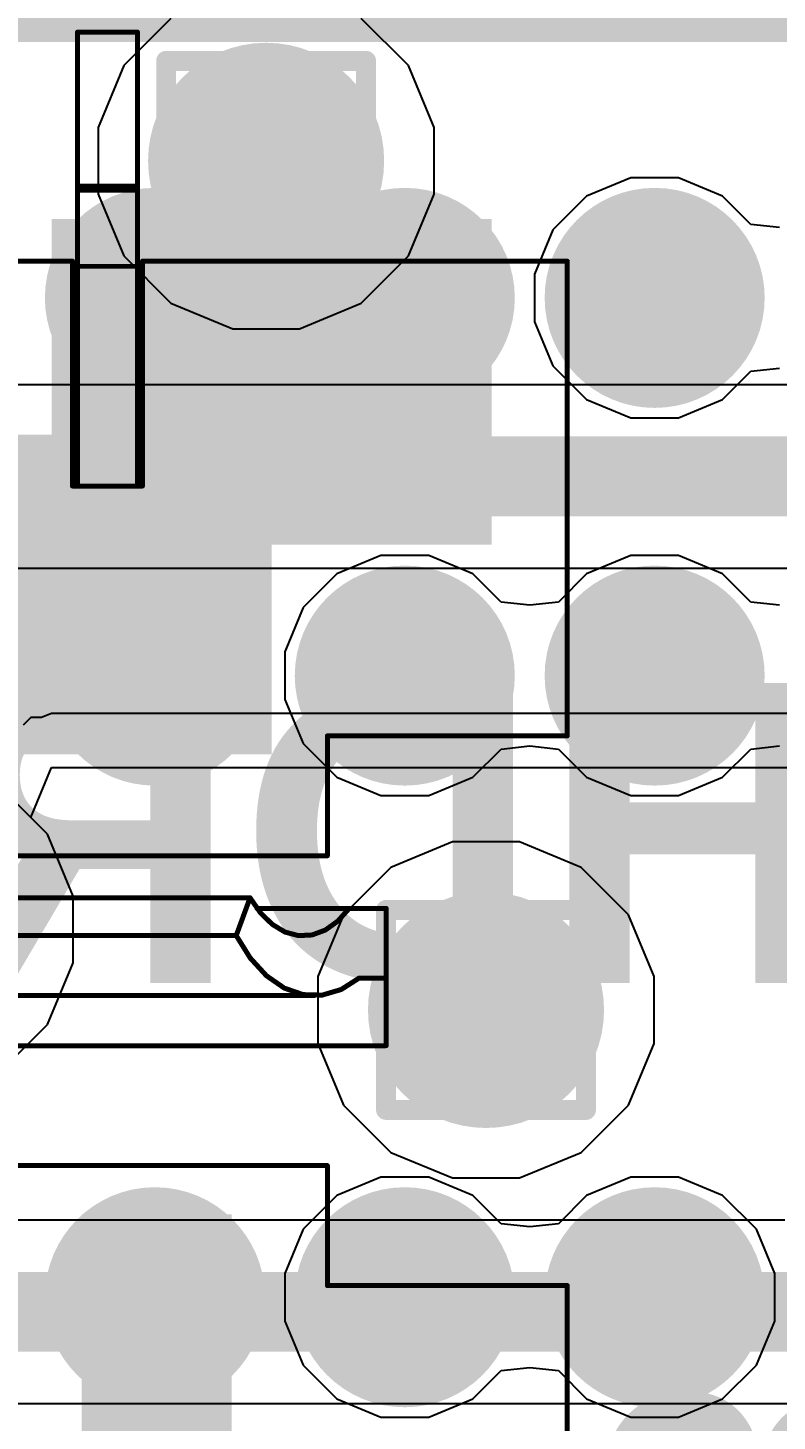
# Model space of a CAD drawing. Header units: inches. Extents: x -11 to 5433, y -4 to 5447.
# Drawn here: x 22.29 to 24.194, y 1.082 to 4.623 of the extents above; entities that cross this region are included whole.
import ezdxf

# ---------------------------------------------------------------- set-up
doc = ezdxf.new("R2010")
doc.units = ezdxf.units.IN
for name, color, linetype in [('Bottom Layer', 5, 'Continuous'), ('Bottom Overlay', 54, 'Continuous'), ('Drill Drawing', 1, 'Continuous'), ('Ground', 16, 'Continuous'), ('Mechanical 4', 56, 'Continuous'), ('Power', 76, 'Continuous'), ('Top Layer', 1, 'Continuous'), ('Top Overlay', 2, 'Continuous'), ('Top Paste', 8, 'Continuous'), ('Top Solder', 216, 'Continuous'), ('Via Holes', 16, 'Continuous')]:
    doc.layers.add(name, color=color, linetype=linetype)
doc.styles.add('Arial_Bold', font='', dxfattribs={"height": 0.2})
doc.styles.get('Arial_Bold').set_extended_font_data('Arial', bold=True)

# ---------------------------------------------------------------- blocks, each defined once
blk = doc.blocks.new('ADM6_30_01_5_L_4_2_A_TR_158')
at = {"layer": 'Top Layer'}
h = blk.add_hatch(color=1, dxfattribs=at)
edge = h.paths.add_edge_path()
edge.add_arc((-8.5725, 0.79), 0.178, 0, 360)
h = blk.add_hatch(color=1, dxfattribs=at)
edge = h.paths.add_edge_path()
edge.add_arc((-7.9375, 0.79), 0.178, 0, 360)
h = blk.add_hatch(color=1, dxfattribs=at)
edge = h.paths.add_edge_path()
edge.add_arc((-7.3025, 0.79), 0.178, 0, 360)
h = blk.add_hatch(color=1, dxfattribs=at)
edge = h.paths.add_edge_path()
edge.add_arc((-8.5725, -0.79), 0.178, 0, 360)
h = blk.add_hatch(color=1, dxfattribs=at)
edge = h.paths.add_edge_path()
edge.add_arc((-7.9375, -0.79), 0.178, 0, 360)
h = blk.add_hatch(color=1, dxfattribs=at)
edge = h.paths.add_edge_path()
edge.add_arc((-7.3025, -0.79), 0.178, 0, 360)
h = blk.add_hatch(color=1, dxfattribs=at)
edge = h.paths.add_edge_path()
edge.add_arc((-8.5725, -1.75), 0.178, 0, 360)
h = blk.add_hatch(color=1, dxfattribs=at)
edge = h.paths.add_edge_path()
edge.add_arc((-7.9375, -1.75), 0.178, 0, 360)
h = blk.add_hatch(color=1, dxfattribs=at)
edge = h.paths.add_edge_path()
edge.add_arc((-7.3025, -1.75), 0.178, 0, 360)
at = {"layer": 'Top Paste'}
h = blk.add_hatch(color=8, dxfattribs=at)
edge = h.paths.add_edge_path()
edge.add_arc((-8.5725, 0.79), 0.178, 0, 360)
h = blk.add_hatch(color=8, dxfattribs=at)
edge = h.paths.add_edge_path()
edge.add_arc((-7.9375, 0.79), 0.178, 0, 360)
h = blk.add_hatch(color=8, dxfattribs=at)
edge = h.paths.add_edge_path()
edge.add_arc((-7.3025, 0.79), 0.178, 0, 360)
h = blk.add_hatch(color=8, dxfattribs=at)
edge = h.paths.add_edge_path()
edge.add_arc((-8.5725, -0.79), 0.178, 0, 360)
h = blk.add_hatch(color=8, dxfattribs=at)
edge = h.paths.add_edge_path()
edge.add_arc((-7.9375, -0.79), 0.178, 0, 360)
h = blk.add_hatch(color=8, dxfattribs=at)
edge = h.paths.add_edge_path()
edge.add_arc((-7.3025, -0.79), 0.178, 0, 360)
h = blk.add_hatch(color=8, dxfattribs=at)
edge = h.paths.add_edge_path()
edge.add_arc((-8.5725, -1.75), 0.178, 0, 360)
h = blk.add_hatch(color=8, dxfattribs=at)
edge = h.paths.add_edge_path()
edge.add_arc((-7.9375, -1.75), 0.178, 0, 360)
h = blk.add_hatch(color=8, dxfattribs=at)
edge = h.paths.add_edge_path()
edge.add_arc((-7.3025, -1.75), 0.178, 0, 360)
at = {"layer": 'Top Solder'}
h = blk.add_hatch(color=216, dxfattribs=at)
edge = h.paths.add_edge_path()
edge.add_arc((-8.5725, 0.79), 0.2796, 0, 360)
h = blk.add_hatch(color=216, dxfattribs=at)
edge = h.paths.add_edge_path()
edge.add_arc((-7.9375, 0.79), 0.2796, 0, 360)
h = blk.add_hatch(color=216, dxfattribs=at)
edge = h.paths.add_edge_path()
edge.add_arc((-7.3025, 0.79), 0.2796, 0, 360)
h = blk.add_hatch(color=216, dxfattribs=at)
edge = h.paths.add_edge_path()
edge.add_arc((-8.5725, -0.79), 0.2796, 0, 360)
h = blk.add_hatch(color=216, dxfattribs=at)
edge = h.paths.add_edge_path()
edge.add_arc((-7.9375, -0.79), 0.2796, 0, 360)
h = blk.add_hatch(color=216, dxfattribs=at)
edge = h.paths.add_edge_path()
edge.add_arc((-7.3025, -0.79), 0.2796, 0, 360)
h = blk.add_hatch(color=216, dxfattribs=at)
edge = h.paths.add_edge_path()
edge.add_arc((-8.5725, -1.75), 0.2796, 0, 360)
h = blk.add_hatch(color=216, dxfattribs=at)
edge = h.paths.add_edge_path()
edge.add_arc((-7.9375, -1.75), 0.2796, 0, 360)
h = blk.add_hatch(color=216, dxfattribs=at)
edge = h.paths.add_edge_path()
edge.add_arc((-7.3025, -1.75), 0.2796, 0, 360)
at = {"layer": 'Top Overlay'}
blk.add_lwpolyline([(11.885, -2.5, 0.2, 0.2, 0), (-11.885, -2.5, 0.2, 0.2, 0)], format="xyseb", dxfattribs=at)

msp = doc.modelspace()

# ---------------------------------------------------------------- hatches: boundary and pattern name
at = {"layer": 'Bottom Layer'}
h = msp.add_hatch(color=5, dxfattribs=at)
edge = h.paths.add_edge_path()
edge.add_arc((22.8957, 4.2851), 0.3, 0, 360)
h = msp.add_hatch(color=5, dxfattribs=at)
edge = h.paths.add_edge_path()
edge.add_arc((23.4545, 2.1269), 0.3, 0, 360)
at = {"layer": 'Ground'}
h = msp.add_hatch(color=16, dxfattribs=at)
edge = h.paths.add_edge_path()
edge.add_arc((22.8957, 4.2851), 0.3, 0, 360)
h = msp.add_hatch(color=16, dxfattribs=at)
edge = h.paths.add_edge_path()
edge.add_arc((23.4545, 2.1269), 0.3, 0, 360)
at = {"layer": 'Power'}
h = msp.add_hatch(color=76, dxfattribs=at)
edge = h.paths.add_edge_path()
edge.add_arc((22.8957, 4.2851), 0.3, 0, 360)
h = msp.add_hatch(color=76, dxfattribs=at)
edge = h.paths.add_edge_path()
edge.add_arc((23.4545, 2.1269), 0.3, 0, 360)
at = {"layer": 'Top Layer'}
h = msp.add_hatch(color=1, dxfattribs=at)
edge = h.paths.add_edge_path()
edge.add_arc((22.8957, 4.2851), 0.3, 0, 360)
for points in [[(22.3509, 3.3096), (23.4685, 3.3096), (23.4685, 4.1373), (22.3509, 4.1373)], [(21.0809, 2.7762), (22.9097, 2.7762), (22.9097, 3.589), (21.0809, 3.589)], [(22.4271, 0.2362), (22.8081, 0.2362), (22.8081, 1.6078), (22.4271, 1.6078)]]:
    msp.add_hatch(color=1, dxfattribs=at).paths.add_polyline_path(points)
h = msp.add_hatch(color=1, dxfattribs=at)
edge = h.paths.add_edge_path()
edge.add_arc((23.4545, 2.1269), 0.3, 0, 360)
at = {"layer": 'Via Holes'}
h = msp.add_hatch(color=7, dxfattribs=at)
edge = h.paths.add_edge_path()
edge.add_arc((22.8957, 4.2851), 0.15, 0, 360)
h = msp.add_hatch(color=7, dxfattribs=at)
edge = h.paths.add_edge_path()
edge.add_arc((23.4545, 2.1269), 0.15, 0, 360)

# ---------------------------------------------------------------- linework, layer by layer
at = {"layer": 'Bottom Layer'}
for p, q in [((22.3401, 2.5735), (22.22, 2.6936)), ((22.4051, 2.4165), (22.3401, 2.5735)), ((22.4051, 2.2467), (22.4051, 2.4165)), ((22.3401, 2.0897), (22.4051, 2.2467)), ((22.22, 1.9696), (22.3401, 2.0897))]:
    msp.add_line(p, q, dxfattribs=at)
at = {"layer": 'Drill Drawing'}
for points in [[(22.6417, 4.5391, 0.0508, 0.0508, 0), (23.1497, 4.5391, 0.0508, 0.0508, 0)], [(22.6417, 4.0311, 0.0508, 0.0508, 0), (22.6417, 4.5391, 0.0508, 0.0508, 0)], [(23.1497, 4.0311, 0.0508, 0.0508, 0), (23.1497, 4.5391, 0.0508, 0.0508, 0)], [(22.7433, 4.4375, 0.0508, 0.0508, 0), (23.0481, 4.4375, 0.0508, 0.0508, 0)], [(22.7433, 4.1327, 0.0508, 0.0508, 0), (22.7433, 4.4375, 0.0508, 0.0508, 0)], [(23.0481, 4.1327, 0.0508, 0.0508, 0), (23.0481, 4.4375, 0.0508, 0.0508, 0)], [(22.7433, 4.1327, 0.0508, 0.0508, 0), (23.0481, 4.1327, 0.0508, 0.0508, 0)], [(22.6417, 4.0311, 0.0508, 0.0508, 0), (23.1497, 4.0311, 0.0508, 0.0508, 0)], [(23.2005, 2.3809, 0.0508, 0.0508, 0), (23.7085, 2.3809, 0.0508, 0.0508, 0)], [(23.2005, 1.8729, 0.0508, 0.0508, 0), (23.2005, 2.3809, 0.0508, 0.0508, 0)], [(23.7085, 1.8729, 0.0508, 0.0508, 0), (23.7085, 2.3809, 0.0508, 0.0508, 0)], [(23.3021, 2.2793, 0.0508, 0.0508, 0), (23.6069, 2.2793, 0.0508, 0.0508, 0)], [(23.3021, 1.9745, 0.0508, 0.0508, 0), (23.3021, 2.2793, 0.0508, 0.0508, 0)], [(23.6069, 1.9745, 0.0508, 0.0508, 0), (23.6069, 2.2793, 0.0508, 0.0508, 0)], [(23.3021, 1.9745, 0.0508, 0.0508, 0), (23.6069, 1.9745, 0.0508, 0.0508, 0)], [(23.2005, 1.8729, 0.0508, 0.0508, 0), (23.7085, 1.8729, 0.0508, 0.0508, 0)]]:
    msp.add_lwpolyline(points, format="xyseb", dxfattribs=at)
for points in [[(22.629, 4.5391, 0.0254, 0.0254, 1), (22.6544, 4.5391, 0.0254, 0.0254, 1)], [(22.629, 4.5391, 0.0254, 0.0254, 1), (22.6544, 4.5391, 0.0254, 0.0254, 1)], [(23.137, 4.5391, 0.0254, 0.0254, 1), (23.1624, 4.5391, 0.0254, 0.0254, 1)], [(23.137, 4.5391, 0.0254, 0.0254, 1), (23.1624, 4.5391, 0.0254, 0.0254, 1)], [(22.7306, 4.4375, 0.0254, 0.0254, 1), (22.756, 4.4375, 0.0254, 0.0254, 1)], [(22.7306, 4.4375, 0.0254, 0.0254, 1), (22.756, 4.4375, 0.0254, 0.0254, 1)], [(23.0354, 4.4375, 0.0254, 0.0254, 1), (23.0608, 4.4375, 0.0254, 0.0254, 1)], [(23.0354, 4.4375, 0.0254, 0.0254, 1), (23.0608, 4.4375, 0.0254, 0.0254, 1)], [(22.7306, 4.1327, 0.0254, 0.0254, 1), (22.756, 4.1327, 0.0254, 0.0254, 1)], [(22.7306, 4.1327, 0.0254, 0.0254, 1), (22.756, 4.1327, 0.0254, 0.0254, 1)], [(23.0354, 4.1327, 0.0254, 0.0254, 1), (23.0608, 4.1327, 0.0254, 0.0254, 1)], [(23.0354, 4.1327, 0.0254, 0.0254, 1), (23.0608, 4.1327, 0.0254, 0.0254, 1)], [(22.629, 4.0311, 0.0254, 0.0254, 1), (22.6544, 4.0311, 0.0254, 0.0254, 1)], [(22.629, 4.0311, 0.0254, 0.0254, 1), (22.6544, 4.0311, 0.0254, 0.0254, 1)], [(23.137, 4.0311, 0.0254, 0.0254, 1), (23.1624, 4.0311, 0.0254, 0.0254, 1)], [(23.137, 4.0311, 0.0254, 0.0254, 1), (23.1624, 4.0311, 0.0254, 0.0254, 1)], [(23.1878, 2.3809, 0.0254, 0.0254, 1), (23.2132, 2.3809, 0.0254, 0.0254, 1)], [(23.1878, 2.3809, 0.0254, 0.0254, 1), (23.2132, 2.3809, 0.0254, 0.0254, 1)], [(23.6958, 2.3809, 0.0254, 0.0254, 1), (23.7212, 2.3809, 0.0254, 0.0254, 1)], [(23.6958, 2.3809, 0.0254, 0.0254, 1), (23.7212, 2.3809, 0.0254, 0.0254, 1)], [(23.2894, 2.2793, 0.0254, 0.0254, 1), (23.3148, 2.2793, 0.0254, 0.0254, 1)], [(23.2894, 2.2793, 0.0254, 0.0254, 1), (23.3148, 2.2793, 0.0254, 0.0254, 1)], [(23.5942, 2.2793, 0.0254, 0.0254, 1), (23.6196, 2.2793, 0.0254, 0.0254, 1)], [(23.5942, 2.2793, 0.0254, 0.0254, 1), (23.6196, 2.2793, 0.0254, 0.0254, 1)], [(23.2894, 1.9745, 0.0254, 0.0254, 1), (23.3148, 1.9745, 0.0254, 0.0254, 1)], [(23.2894, 1.9745, 0.0254, 0.0254, 1), (23.3148, 1.9745, 0.0254, 0.0254, 1)], [(23.5942, 1.9745, 0.0254, 0.0254, 1), (23.6196, 1.9745, 0.0254, 0.0254, 1)], [(23.5942, 1.9745, 0.0254, 0.0254, 1), (23.6196, 1.9745, 0.0254, 0.0254, 1)], [(23.1878, 1.8729, 0.0254, 0.0254, 1), (23.2132, 1.8729, 0.0254, 0.0254, 1)], [(23.1878, 1.8729, 0.0254, 0.0254, 1), (23.2132, 1.8729, 0.0254, 0.0254, 1)], [(23.6958, 1.8729, 0.0254, 0.0254, 1), (23.7212, 1.8729, 0.0254, 0.0254, 1)], [(23.6958, 1.8729, 0.0254, 0.0254, 1), (23.7212, 1.8729, 0.0254, 0.0254, 1)]]:
    msp.add_lwpolyline(points, format="xyseb", close=True, dxfattribs=at)
at = {"layer": 'Ground'}
for p, q in [((25.9679, 3.7159), (21.4662, 3.7159)), ((20.6458, 3.2498), (31.7364, 3.2498)), ((22.3401, 2.5735), (22.22, 2.6936)), ((22.4051, 2.4165), (22.3401, 2.5735)), ((22.4051, 2.2467), (22.4051, 2.4165)), ((22.3401, 2.0897), (22.4051, 2.2467)), ((22.22, 1.9696), (22.3401, 2.0897)), ((24.2139, 1.5927), (21.7429, 1.5927)), ((19.4965, 1.1265), (24.3104, 1.1265))]:
    msp.add_line(p, q, dxfattribs=at)
for points in [[(20.5492, 3.4829, 0.2032, 0.2032, 0), (32.0891, 3.4829, 0.2032, 0.2032, 0)], [(19.4965, 1.3596, 0.2032, 0.2032, 0), (24.3104, 1.3596, 0.2032, 0.2032, 0)]]:
    msp.add_lwpolyline(points, format="xyseb", dxfattribs=at)
at = {"layer": 'Mechanical 4'}
for points in [[(22.4164, 3.4585, 0.0127, 0.0127, 0), (22.4164, 4.612, 0.0127, 0.0127, 0)], [(22.4164, 4.612, 0.0127, 0.0127, 0), (22.5688, 4.612, 0.0127, 0.0127, 0)], [(22.5688, 3.4585, 0.0127, 0.0127, 0), (22.5688, 4.612, 0.0127, 0.0127, 0)], [(22.4164, 4.2206, 0.0127, 0.0127, 0), (22.5688, 4.2206, 0.0127, 0.0127, 0)], [(22.4164, 4.2102, 0.0127, 0.0127, 0), (22.5688, 4.2102, 0.0127, 0.0127, 0)], [(22.0813, 4.03, 0.0127, 0.0127, 0), (22.4037, 4.03, 0.0127, 0.0127, 0)], [(22.4037, 3.4585, 0.0127, 0.0127, 0), (22.4037, 4.03, 0.0127, 0.0127, 0)], [(22.4164, 4.0169, 0.0127, 0.0127, 0), (22.5688, 4.0169, 0.0127, 0.0127, 0)], [(22.5815, 3.4585, 0.0127, 0.0127, 0), (22.5815, 4.03, 0.0127, 0.0127, 0)], [(22.5815, 4.03, 0.0127, 0.0127, 0), (23.661, 4.03, 0.0127, 0.0127, 0)], [(23.661, 2.8235, 0.0127, 0.0127, 0), (23.661, 4.03, 0.0127, 0.0127, 0)], [(22.4037, 3.4585, 0.0127, 0.0127, 0), (22.5815, 3.4585, 0.0127, 0.0127, 0)], [(23.0514, 2.5187, 0.0127, 0.0127, 0), (23.0514, 2.8235, 0.0127, 0.0127, 0)], [(23.0514, 2.8235, 0.0127, 0.0127, 0), (23.661, 2.8235, 0.0127, 0.0127, 0)], [(19.3559, 2.5187, 0.0127, 0.0127, 0), (23.0514, 2.5187, 0.0127, 0.0127, 0)], [(20.6612, 2.412, 0.0127, 0.0127, 0), (22.8549, 2.412, 0.0127, 0.0127, 0)], [(22.8197, 2.316, 0.0127, 0.0127, 0), (22.8549, 2.412, 0.0127, 0.0127, 0)], [(22.8549, 2.412, 0.0127, 0.0127, 0), (22.8814, 2.3737, 0.0127, 0.0127, 0)], [(22.8726, 2.385, 0.0127, 0.0127, 0), (23.2007, 2.385, 0.0127, 0.0127, 0)], [(22.8814, 2.3737, 0.0127, 0.0127, 0), (22.9114, 2.3444, 0.0127, 0.0127, 0)], [(23.0779, 2.3527, 0.0127, 0.0127, 0), (23.1069, 2.385, 0.0127, 0.0127, 0)], [(23.2007, 2.0361, 0.0127, 0.0127, 0), (23.2007, 2.385, 0.0127, 0.0127, 0)], [(22.9114, 2.3444, 0.0127, 0.0127, 0), (22.9439, 2.3248, 0.0127, 0.0127, 0)], [(23.0461, 2.3299, 0.0127, 0.0127, 0), (23.0779, 2.3527, 0.0127, 0.0127, 0)], [(20.6612, 2.316, 0.0127, 0.0127, 0), (22.8197, 2.316, 0.0127, 0.0127, 0)], [(22.8197, 2.316, 0.0127, 0.0127, 0), (22.8555, 2.2587, 0.0127, 0.0127, 0)], [(22.9439, 2.3248, 0.0127, 0.0127, 0), (22.978, 2.3158, 0.0127, 0.0127, 0)], [(22.978, 2.3158, 0.0127, 0.0127, 0), (23.0124, 2.3175, 0.0127, 0.0127, 0)], [(23.0124, 2.3175, 0.0127, 0.0127, 0), (23.0461, 2.3299, 0.0127, 0.0127, 0)], [(22.8555, 2.2587, 0.0127, 0.0127, 0), (22.8967, 2.2137, 0.0127, 0.0127, 0)], [(22.8967, 2.2137, 0.0127, 0.0127, 0), (22.942, 2.1824, 0.0127, 0.0127, 0)], [(23.0865, 2.1789, 0.0127, 0.0127, 0), (23.1322, 2.208, 0.0127, 0.0127, 0)], [(23.1322, 2.208, 0.0127, 0.0127, 0), (23.2007, 2.208, 0.0127, 0.0127, 0)], [(20.6612, 2.1633, 0.0127, 0.0127, 0), (23.0178, 2.1633, 0.0127, 0.0127, 0)], [(22.942, 2.1824, 0.0127, 0.0127, 0), (22.9897, 2.1659, 0.0127, 0.0127, 0)], [(22.9897, 2.1659, 0.0127, 0.0127, 0), (23.0384, 2.1647, 0.0127, 0.0127, 0)], [(23.0384, 2.1647, 0.0127, 0.0127, 0), (23.0865, 2.1789, 0.0127, 0.0127, 0)], [(19.3738, 2.0361, 0.0127, 0.0127, 0), (23.2007, 2.0361, 0.0127, 0.0127, 0)], [(19.3559, 1.7313, 0.0127, 0.0127, 0), (23.0514, 1.7313, 0.0127, 0.0127, 0)], [(23.0514, 1.4265, 0.0127, 0.0127, 0), (23.0514, 1.7313, 0.0127, 0.0127, 0)], [(23.0514, 1.4265, 0.0127, 0.0127, 0), (23.661, 1.4265, 0.0127, 0.0127, 0)], [(23.661, 0.22, 0.0127, 0.0127, 0), (23.661, 1.4265, 0.0127, 0.0127, 0)]]:
    msp.add_lwpolyline(points, format="xyseb", dxfattribs=at)
for points in [[(22.4132, 4.612, 0.00635, 0.00635, 1), (22.4195, 4.612, 0.00635, 0.00635, 1)], [(22.4132, 4.612, 0.00635, 0.00635, 1), (22.4195, 4.612, 0.00635, 0.00635, 1)], [(22.5656, 4.612, 0.00635, 0.00635, 1), (22.5719, 4.612, 0.00635, 0.00635, 1)], [(22.5656, 4.612, 0.00635, 0.00635, 1), (22.5719, 4.612, 0.00635, 0.00635, 1)], [(22.4132, 4.2206, 0.00635, 0.00635, 1), (22.4195, 4.2206, 0.00635, 0.00635, 1)], [(22.4132, 4.2102, 0.00635, 0.00635, 1), (22.4195, 4.2102, 0.00635, 0.00635, 1)], [(22.5656, 4.2206, 0.00635, 0.00635, 1), (22.5719, 4.2206, 0.00635, 0.00635, 1)], [(22.5656, 4.2102, 0.00635, 0.00635, 1), (22.5719, 4.2102, 0.00635, 0.00635, 1)], [(22.4005, 4.03, 0.00635, 0.00635, 1), (22.4068, 4.03, 0.00635, 0.00635, 1)], [(22.4005, 4.03, 0.00635, 0.00635, 1), (22.4068, 4.03, 0.00635, 0.00635, 1)], [(22.4132, 4.0169, 0.00635, 0.00635, 1), (22.4195, 4.0169, 0.00635, 0.00635, 1)], [(22.5656, 4.0169, 0.00635, 0.00635, 1), (22.5719, 4.0169, 0.00635, 0.00635, 1)], [(22.5783, 4.03, 0.00635, 0.00635, 1), (22.5846, 4.03, 0.00635, 0.00635, 1)], [(22.5783, 4.03, 0.00635, 0.00635, 1), (22.5846, 4.03, 0.00635, 0.00635, 1)], [(23.6578, 4.03, 0.00635, 0.00635, 1), (23.6641, 4.03, 0.00635, 0.00635, 1)], [(23.6578, 4.03, 0.00635, 0.00635, 1), (23.6641, 4.03, 0.00635, 0.00635, 1)], [(22.4005, 3.4585, 0.00635, 0.00635, 1), (22.4068, 3.4585, 0.00635, 0.00635, 1)], [(22.4005, 3.4585, 0.00635, 0.00635, 1), (22.4068, 3.4585, 0.00635, 0.00635, 1)], [(22.4132, 3.4585, 0.00635, 0.00635, 1), (22.4195, 3.4585, 0.00635, 0.00635, 1)], [(22.5656, 3.4585, 0.00635, 0.00635, 1), (22.5719, 3.4585, 0.00635, 0.00635, 1)], [(22.5783, 3.4585, 0.00635, 0.00635, 1), (22.5846, 3.4585, 0.00635, 0.00635, 1)], [(22.5783, 3.4585, 0.00635, 0.00635, 1), (22.5846, 3.4585, 0.00635, 0.00635, 1)], [(23.0482, 2.8235, 0.00635, 0.00635, 1), (23.0545, 2.8235, 0.00635, 0.00635, 1)], [(23.0482, 2.8235, 0.00635, 0.00635, 1), (23.0545, 2.8235, 0.00635, 0.00635, 1)], [(23.6578, 2.8235, 0.00635, 0.00635, 1), (23.6641, 2.8235, 0.00635, 0.00635, 1)], [(23.6578, 2.8235, 0.00635, 0.00635, 1), (23.6641, 2.8235, 0.00635, 0.00635, 1)], [(23.0482, 2.5187, 0.00635, 0.00635, 1), (23.0545, 2.5187, 0.00635, 0.00635, 1)], [(23.0482, 2.5187, 0.00635, 0.00635, 1), (23.0545, 2.5187, 0.00635, 0.00635, 1)], [(22.8518, 2.412, 0.00635, 0.00635, 1), (22.8581, 2.412, 0.00635, 0.00635, 1)], [(22.8518, 2.412, 0.00635, 0.00635, 1), (22.8581, 2.412, 0.00635, 0.00635, 1)], [(22.8518, 2.412, 0.00635, 0.00635, 1), (22.8581, 2.412, 0.00635, 0.00635, 1)], [(22.8694, 2.385, 0.00635, 0.00635, 1), (22.8757, 2.385, 0.00635, 0.00635, 1)], [(22.8782, 2.3737, 0.00635, 0.00635, 1), (22.8846, 2.3737, 0.00635, 0.00635, 1)], [(22.8782, 2.3737, 0.00635, 0.00635, 1), (22.8846, 2.3737, 0.00635, 0.00635, 1)], [(23.1037, 2.385, 0.00635, 0.00635, 1), (23.1101, 2.385, 0.00635, 0.00635, 1)], [(23.1976, 2.385, 0.00635, 0.00635, 1), (23.2039, 2.385, 0.00635, 0.00635, 1)], [(23.1976, 2.385, 0.00635, 0.00635, 1), (23.2039, 2.385, 0.00635, 0.00635, 1)], [(22.9082, 2.3444, 0.00635, 0.00635, 1), (22.9146, 2.3444, 0.00635, 0.00635, 1)], [(22.9082, 2.3444, 0.00635, 0.00635, 1), (22.9146, 2.3444, 0.00635, 0.00635, 1)], [(23.0748, 2.3527, 0.00635, 0.00635, 1), (23.0811, 2.3527, 0.00635, 0.00635, 1)], [(23.0748, 2.3527, 0.00635, 0.00635, 1), (23.0811, 2.3527, 0.00635, 0.00635, 1)], [(22.8166, 2.316, 0.00635, 0.00635, 1), (22.8229, 2.316, 0.00635, 0.00635, 1)], [(22.8166, 2.316, 0.00635, 0.00635, 1), (22.8229, 2.316, 0.00635, 0.00635, 1)], [(22.8166, 2.316, 0.00635, 0.00635, 1), (22.8229, 2.316, 0.00635, 0.00635, 1)], [(22.9408, 2.3248, 0.00635, 0.00635, 1), (22.9471, 2.3248, 0.00635, 0.00635, 1)], [(22.9408, 2.3248, 0.00635, 0.00635, 1), (22.9471, 2.3248, 0.00635, 0.00635, 1)], [(22.9748, 2.3158, 0.00635, 0.00635, 1), (22.9812, 2.3158, 0.00635, 0.00635, 1)], [(22.9748, 2.3158, 0.00635, 0.00635, 1), (22.9812, 2.3158, 0.00635, 0.00635, 1)], [(23.0092, 2.3175, 0.00635, 0.00635, 1), (23.0156, 2.3175, 0.00635, 0.00635, 1)], [(23.0092, 2.3175, 0.00635, 0.00635, 1), (23.0156, 2.3175, 0.00635, 0.00635, 1)], [(23.0429, 2.3299, 0.00635, 0.00635, 1), (23.0493, 2.3299, 0.00635, 0.00635, 1)], [(23.0429, 2.3299, 0.00635, 0.00635, 1), (23.0493, 2.3299, 0.00635, 0.00635, 1)], [(22.8523, 2.2587, 0.00635, 0.00635, 1), (22.8587, 2.2587, 0.00635, 0.00635, 1)], [(22.8523, 2.2587, 0.00635, 0.00635, 1), (22.8587, 2.2587, 0.00635, 0.00635, 1)], [(22.8935, 2.2137, 0.00635, 0.00635, 1), (22.8999, 2.2137, 0.00635, 0.00635, 1)], [(22.8935, 2.2137, 0.00635, 0.00635, 1), (22.8999, 2.2137, 0.00635, 0.00635, 1)], [(23.129, 2.208, 0.00635, 0.00635, 1), (23.1354, 2.208, 0.00635, 0.00635, 1)], [(23.129, 2.208, 0.00635, 0.00635, 1), (23.1354, 2.208, 0.00635, 0.00635, 1)], [(23.1976, 2.208, 0.00635, 0.00635, 1), (23.2039, 2.208, 0.00635, 0.00635, 1)], [(22.9388, 2.1824, 0.00635, 0.00635, 1), (22.9451, 2.1824, 0.00635, 0.00635, 1)], [(22.9388, 2.1824, 0.00635, 0.00635, 1), (22.9451, 2.1824, 0.00635, 0.00635, 1)], [(22.9866, 2.1659, 0.00635, 0.00635, 1), (22.9929, 2.1659, 0.00635, 0.00635, 1)], [(22.9866, 2.1659, 0.00635, 0.00635, 1), (22.9929, 2.1659, 0.00635, 0.00635, 1)], [(23.0146, 2.1633, 0.00635, 0.00635, 1), (23.021, 2.1633, 0.00635, 0.00635, 1)], [(23.0353, 2.1647, 0.00635, 0.00635, 1), (23.0416, 2.1647, 0.00635, 0.00635, 1)], [(23.0353, 2.1647, 0.00635, 0.00635, 1), (23.0416, 2.1647, 0.00635, 0.00635, 1)], [(23.0833, 2.1789, 0.00635, 0.00635, 1), (23.0896, 2.1789, 0.00635, 0.00635, 1)], [(23.0833, 2.1789, 0.00635, 0.00635, 1), (23.0896, 2.1789, 0.00635, 0.00635, 1)], [(23.1976, 2.0361, 0.00635, 0.00635, 1), (23.2039, 2.0361, 0.00635, 0.00635, 1)], [(23.1976, 2.0361, 0.00635, 0.00635, 1), (23.2039, 2.0361, 0.00635, 0.00635, 1)], [(23.0482, 1.7313, 0.00635, 0.00635, 1), (23.0545, 1.7313, 0.00635, 0.00635, 1)], [(23.0482, 1.7313, 0.00635, 0.00635, 1), (23.0545, 1.7313, 0.00635, 0.00635, 1)], [(23.0482, 1.4265, 0.00635, 0.00635, 1), (23.0545, 1.4265, 0.00635, 0.00635, 1)], [(23.0482, 1.4265, 0.00635, 0.00635, 1), (23.0545, 1.4265, 0.00635, 0.00635, 1)], [(23.6578, 1.4265, 0.00635, 0.00635, 1), (23.6641, 1.4265, 0.00635, 0.00635, 1)], [(23.6578, 1.4265, 0.00635, 0.00635, 1), (23.6641, 1.4265, 0.00635, 0.00635, 1)]]:
    msp.add_lwpolyline(points, format="xyseb", close=True, dxfattribs=at)
at = {"layer": 'Power'}
for p, q in [((22.6538, 4.6471), (22.5337, 4.527)), ((23.2577, 4.527), (23.1375, 4.6471)), ((22.5337, 4.527), (22.4687, 4.3701)), ((23.3227, 4.3701), (23.2577, 4.527)), ((22.4687, 4.3701), (22.4687, 4.2002)), ((23.3227, 4.2002), (23.3227, 4.3701)), ((22.4687, 4.2002), (22.5337, 4.0433)), ((23.2577, 4.0433), (23.3227, 4.2002)), ((22.5337, 4.0433), (22.6538, 3.9232)), ((23.1375, 3.9232), (23.2577, 4.0433)), ((22.6538, 3.9232), (22.8107, 3.8581)), ((22.9806, 3.8581), (23.1375, 3.9232)), ((22.8107, 3.8581), (22.9806, 3.8581)), ((22.2974, 2.8702), (22.278, 2.8509)), ((22.3247, 2.8702), (22.2974, 2.8702)), ((22.35, 2.8807), (22.3247, 2.8702)), ((33.8307, 2.8807), (22.35, 2.8807)), ((22.2974, 2.6162), (22.35, 2.7432)), ((22.35, 2.7432), (58.8518, 2.7432)), ((22.3401, 2.5735), (22.2974, 2.6162)), ((22.4051, 2.4165), (22.3401, 2.5735)), ((23.3695, 2.5539), (23.2126, 2.4889)), ((23.5394, 2.5539), (23.3695, 2.5539)), ((23.6963, 2.4889), (23.5394, 2.5539)), ((23.2126, 2.4889), (23.0925, 2.3688)), ((23.8165, 2.3688), (23.6963, 2.4889)), ((22.4051, 2.2467), (22.4051, 2.4165)), ((23.0925, 2.3688), (23.0275, 2.2118)), ((23.8815, 2.2118), (23.8165, 2.3688)), ((22.3401, 2.0897), (22.4051, 2.2467)), ((23.0275, 2.2118), (23.0275, 2.042)), ((23.8815, 2.042), (23.8815, 2.2118)), ((22.22, 1.9696), (22.3401, 2.0897)), ((23.0275, 2.042), (23.0925, 1.885)), ((23.8165, 1.885), (23.8815, 2.042)), ((23.0925, 1.885), (23.2126, 1.7649)), ((23.6963, 1.7649), (23.8165, 1.885)), ((23.2126, 1.7649), (23.3695, 1.6999)), ((23.5394, 1.6999), (23.6963, 1.7649)), ((23.3695, 1.6999), (23.5394, 1.6999))]:
    msp.add_line(p, q, dxfattribs=at)
at = {"layer": 'Top Layer'}
for p, q in [((23.8224, 4.2417), (23.7103, 4.1953)), ((23.9438, 4.2417), (23.8224, 4.2417)), ((24.0559, 4.1953), (23.9438, 4.2417)), ((23.7103, 4.1953), (23.6245, 4.1095)), ((24.1278, 4.1234), (24.0559, 4.1953)), ((23.6245, 4.1095), (23.5781, 3.9974)), ((24.2006, 4.1157), (24.1278, 4.1234)), ((23.5781, 3.9974), (23.5781, 3.8761)), ((23.5781, 3.8761), (23.6245, 3.764)), ((23.6245, 3.764), (23.7103, 3.6782)), ((24.1278, 3.7501), (24.2006, 3.7578)), ((24.0559, 3.6782), (24.1278, 3.7501)), ((23.7103, 3.6782), (23.8224, 3.6317)), ((23.9438, 3.6317), (24.0559, 3.6782)), ((23.8224, 3.6317), (23.9438, 3.6317)), ((23.1874, 3.2817), (23.0753, 3.2353)), ((23.3088, 3.2817), (23.1874, 3.2817)), ((23.4209, 3.2353), (23.3088, 3.2817)), ((23.8224, 3.2817), (23.7103, 3.2353)), ((23.9438, 3.2817), (23.8224, 3.2817)), ((24.0559, 3.2353), (23.9438, 3.2817)), ((23.0753, 3.2353), (22.9895, 3.1495)), ((23.4928, 3.1634), (23.4209, 3.2353)), ((23.7103, 3.2353), (23.6384, 3.1634)), ((24.1278, 3.1634), (24.0559, 3.2353)), ((23.5656, 3.1557), (23.4928, 3.1634)), ((23.6384, 3.1634), (23.5656, 3.1557)), ((24.2006, 3.1557), (24.1278, 3.1634)), ((22.9895, 3.1495), (22.9431, 3.0374)), ((22.9431, 3.0374), (22.9431, 2.9161)), ((22.9431, 2.9161), (22.9895, 2.804)), ((22.9895, 2.804), (23.0753, 2.7182)), ((23.4928, 2.7901), (23.5656, 2.7978)), ((23.5656, 2.7978), (23.6384, 2.7901)), ((24.1278, 2.7901), (24.2006, 2.7978)), ((23.4209, 2.7182), (23.4928, 2.7901)), ((23.6384, 2.7901), (23.7103, 2.7182)), ((24.0559, 2.7182), (24.1278, 2.7901)), ((22.3401, 2.5735), (22.22, 2.6936)), ((23.0753, 2.7182), (23.1874, 2.6717)), ((23.3088, 2.6717), (23.4209, 2.7182)), ((23.7103, 2.7182), (23.8224, 2.6717)), ((23.9438, 2.6717), (24.0559, 2.7182)), ((23.1874, 2.6717), (23.3088, 2.6717)), ((23.8224, 2.6717), (23.9438, 2.6717)), ((22.4051, 2.4165), (22.3401, 2.5735)), ((22.4051, 2.2467), (22.4051, 2.4165)), ((22.3401, 2.0897), (22.4051, 2.2467)), ((22.22, 1.9696), (22.3401, 2.0897)), ((23.1874, 1.7017), (23.0753, 1.6553)), ((23.3088, 1.7017), (23.1874, 1.7017)), ((23.4209, 1.6553), (23.3088, 1.7017)), ((23.8224, 1.7017), (23.7103, 1.6553)), ((23.9438, 1.7017), (23.8224, 1.7017)), ((24.0559, 1.6553), (23.9438, 1.7017)), ((23.0753, 1.6553), (22.9895, 1.5695)), ((23.4928, 1.5834), (23.4209, 1.6553)), ((23.7103, 1.6553), (23.6384, 1.5834)), ((24.1417, 1.5695), (24.0559, 1.6553)), ((22.9895, 1.5695), (22.9431, 1.4574)), ((23.5656, 1.5757), (23.4928, 1.5834)), ((23.6384, 1.5834), (23.5656, 1.5757)), ((24.1881, 1.4574), (24.1417, 1.5695)), ((22.9431, 1.4574), (22.9431, 1.3361)), ((24.1881, 1.3361), (24.1881, 1.4574)), ((22.9431, 1.3361), (22.9895, 1.224)), ((24.1417, 1.224), (24.1881, 1.3361)), ((22.9895, 1.224), (23.0753, 1.1382)), ((23.4209, 1.1382), (23.4928, 1.2101)), ((23.4928, 1.2101), (23.5656, 1.2178)), ((23.5656, 1.2178), (23.6384, 1.2101)), ((23.6384, 1.2101), (23.7103, 1.1382)), ((24.0559, 1.1382), (24.1417, 1.224)), ((23.0753, 1.1382), (23.1874, 1.0917)), ((23.3088, 1.0917), (23.4209, 1.1382)), ((23.7103, 1.1382), (23.8224, 1.0917)), ((23.9438, 1.0917), (24.0559, 1.1382)), ((23.1874, 1.0917), (23.3088, 1.0917)), ((23.8224, 1.0917), (23.9438, 1.0917))]:
    msp.add_line(p, q, dxfattribs=at)

# ---------------------------------------------------------------- block references
at = {"rotation": 180}
msp.add_blockref('ADM6_30_01_5_L_4_2_A_TR_158', (15.3106, 2.1867), dxfattribs=at)

# ---------------------------------------------------------------- texts
at = {"layer": 'Bottom Overlay', "style": 'Arial_Bold', "text_generation_flag": 2}
for s, rotation, p in [('HDR_DP', 360, (24.3631, 2.1958)), ('+3V3', 270, (23.761, -1.3202))]:
    msp.add_text(s, height=0.762, rotation=rotation, dxfattribs=at).set_placement(p)

doc.saveas('drawing.dxf')
